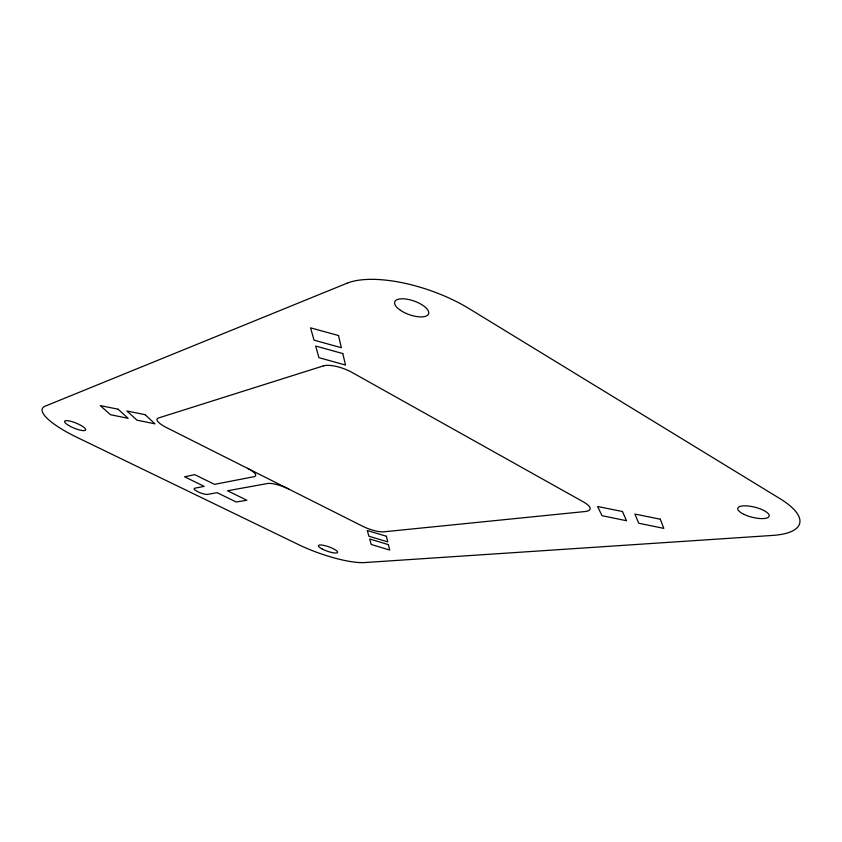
<?xml version="1.0" encoding="UTF-8"?>
<svg xmlns="http://www.w3.org/2000/svg" width="842" height="842" viewBox="0 0 842 842"><rect width="100%" height="100%" fill="white"/><g stroke="black" fill="none" stroke-linecap="round" stroke-linejoin="round"><path stroke-width="1.26" d="M288.543 488.97A16.272 4.136 20.2 0 0 267.514 483.518L227.54 490.77L246.874 500.264L236.202 502.011L217.078 492.665L207.553 494.401A7.567 1.768 20.8 0 1 198.08 491.875A7.567 1.768 20.8 0 1 194.797 488.192L204.185 486.371L184.619 476.804L194.702 474.635L214.5 484.361L253.926 476.709A16.556 4.263 20.7 0 0 247.485 468.32M346.957 283.249L45.184 406.17A57.614 13.998 22.1 0 0 76.79 437.251L298.384 544.542A52.215 12.072 19.6 0 0 364.639 562.561L772.577 535.428A80.769 26.228 14.4 0 0 779.839 498.569L469.11 308.635A88.726 34.848 19.3 0 0 346.957 283.249M323.37 365.891L158.391 418.021A17.503 4.673 21.6 0 0 166.516 427.589L362.723 526.292A16.135 4.073 19.1 0 0 383.731 531.828L585.243 511.515A20.166 6.157 16.7 0 0 583.58 502.011L352.082 372.459A21.85 7.462 20.2 0 0 323.37 365.891M118.048 409.191L100.23 405.581L110.513 414.717L128.163 418.337L118.048 409.191M145.108 414.685L126.931 410.991L136.962 420.147L154.96 423.842L145.108 414.685M622.47 511.536L597.599 506.495L601.998 515.683L626.511 520.724L622.47 511.536M660.328 519.219L634.879 514.052L638.741 523.229L663.812 528.387L660.328 519.219M338.484 335.516L310.572 327.854L314.013 340.157L341.399 347.714L338.484 335.516M342.789 353.556L315.666 346.051L318.918 357.65L345.536 365.06L342.789 353.556M386.383 536.249L367.301 530.513L368.901 536.217L387.73 541.89L386.383 536.249M388.383 544.627L369.67 538.985L371.206 544.469L389.678 550.047L388.383 544.627M68.518 425.378A11.356 2.726 22.3 0 0 85.579 430.073A11.356 2.726 22.3 0 0 71.349 421.442A11.356 2.726 22.3 0 0 68.518 425.378M322.202 549.016A10.178 2.316 19.5 0 0 337.558 552.489A10.178 2.316 19.5 0 0 324.265 545.49A10.178 2.316 19.5 0 0 322.202 549.016M400.508 310.33A17.945 7.21 19.5 0 0 428.462 314.161A17.945 7.21 19.5 0 0 406.065 299.057A17.945 7.21 19.5 0 0 400.508 310.33M743.907 514.346A16.166 5.21 14 0 0 769.083 516.378A16.166 5.21 14 0 0 747.475 505.937A16.166 5.21 14 0 0 743.907 514.346"/></g></svg>
